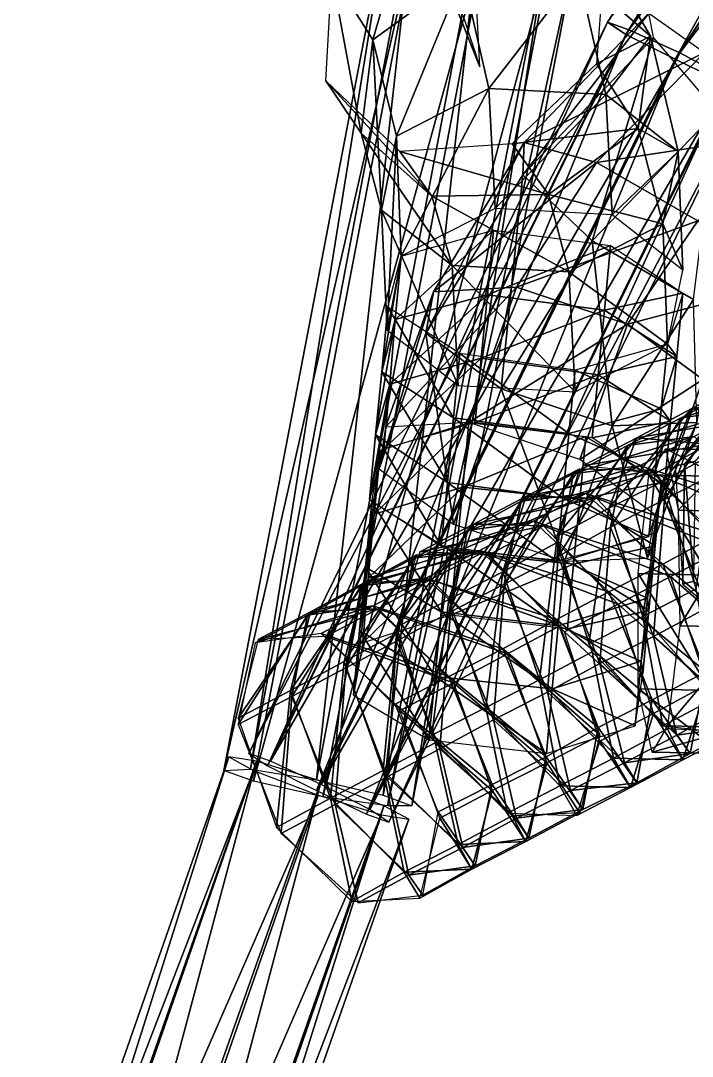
# Model space of a CAD drawing. Extents: x -6.8 to 6.8, y -29 to 29.
# Drawn here: x -2.258 to -1.167, y -15.169 to -13.488 of the extents above; entities that cross this region are included whole.
import ezdxf

# ---------------------------------------------------------------- set-up
doc = ezdxf.new("R2010")
doc.units = 0

msp = doc.modelspace()

# ---------------------------------------------------------------- linework, layer by layer
at = {"layer": 'flower_stems1', "color": 3}
for points in [[(-1.68621, -13.51867, 6.60754), (-1.75244, -13.41265, 6.39007), (-1.61743, -13.28192, 6.41253)], [(-1.68621, -13.51867, 6.60754), (-1.61743, -13.28192, 6.41253), (-1.53997, -13.41265, 6.66503)], [(-1.35247, -13.41015, 6.62756), (-1.30993, -13.38519, 6.26757), (-1.23492, -13.51269, 6.52008)], [(-1.23492, -13.51269, 6.52008), (-1.30993, -13.38519, 6.26757), (-1.32244, -13.55767, 6.18756)], [(-1.70495, -13.67016, 6.49005), (-1.76245, -13.5852, 6.31005), (-1.75244, -13.41265, 6.39007)], [(-1.70495, -13.67016, 6.49005), (-1.75244, -13.41265, 6.39007), (-1.68621, -13.51867, 6.60754)], [(-1.64746, -13.67517, 6.80004), (-1.68621, -13.51867, 6.60754), (-1.53997, -13.41265, 6.66503)], [(-1.64746, -13.67517, 6.80004), (-1.53997, -13.41265, 6.66503), (-1.49743, -13.59765, 6.88757)], [(-1.49743, -13.59765, 6.88757), (-1.53997, -13.41265, 6.66503), (-1.35247, -13.41015, 6.62756)], [(-1.49743, -13.59765, 6.88757), (-1.35247, -13.41015, 6.62756), (-1.30743, -13.60766, 6.86254)], [(-1.30743, -13.60766, 6.86254), (-1.35247, -13.41015, 6.62756), (-1.23492, -13.51269, 6.52008)], [(-1.44244, -13.73767, 6.73754), (-1.22991, -13.51519, 6.69757), (-1.23742, -13.47515, 6.88507)], [(-1.44244, -13.73767, 6.73754), (-1.23742, -13.47515, 6.88507), (-1.43994, -13.68518, 6.92004)], [(-1.43994, -13.68518, 6.92004), (-1.23742, -13.47515, 6.88507), (-1.14746, -13.5393, 7.04003)], [(-1.67193, -13.79516, 6.65258), (-1.70495, -13.67016, 6.49005), (-1.68621, -13.51867, 6.60754)], [(-1.67193, -13.79516, 6.65258), (-1.68621, -13.51867, 6.60754), (-1.64746, -13.67517, 6.80004)], [(-1.32995, -13.84515, 6.62506), (-1.22991, -13.51519, 6.69757), (-1.44244, -13.73767, 6.73754)], [(-1.32995, -13.84515, 6.62506), (-1.12744, -13.63519, 6.58758), (-1.22991, -13.51519, 6.69757)], [(-1.23492, -13.51269, 6.52008), (-1.32244, -13.55767, 6.18756), (-1.25494, -13.66265, 6.40258)], [(-1.30743, -13.60766, 6.86254), (-1.23492, -13.51269, 6.52008), (-1.18994, -13.70019, 6.74255)], [(-1.18994, -13.70019, 6.74255), (-1.23492, -13.51269, 6.52008), (-1.25494, -13.66265, 6.40258)], [(-1.43994, -13.68518, 6.92004), (-1.14746, -13.5393, 7.04003), (-1.32244, -13.71771, 7.06756)], [(-1.32244, -13.71771, 7.06756), (-1.14746, -13.5393, 7.04003), (-1.00994, -13.67016, 7.07257)], [(-1.25494, -13.66265, 6.40258), (-1.32244, -13.55767, 6.18756), (-1.45996, -13.68768, 6.16503)], [(-1.58996, -13.7727, 6.38256), (-1.64245, -13.70019, 6.21704), (-1.76245, -13.5852, 6.31005)], [(-1.58996, -13.7727, 6.38256), (-1.76245, -13.5852, 6.31005), (-1.70495, -13.67016, 6.49005)], [(-1.63995, -13.87017, 6.95507), (-1.64746, -13.67517, 6.80004), (-1.49743, -13.59765, 6.88757)], [(-1.63995, -13.87017, 6.95507), (-1.49743, -13.59765, 6.88757), (-1.48742, -13.79266, 7.04254)], [(-1.48742, -13.79266, 7.04254), (-1.49743, -13.59765, 6.88757), (-1.30743, -13.60766, 6.86254)], [(-1.48742, -13.79266, 7.04254), (-1.30743, -13.60766, 6.86254), (-1.29742, -13.80267, 7.02008)], [(-1.29742, -13.80267, 7.02008), (-1.30743, -13.60766, 6.86254), (-1.18994, -13.70019, 6.74255)], [(-1.16522, -13.94018, 6.65008), (-1.12744, -13.63519, 6.58758), (-1.32995, -13.84515, 6.62506)], [(-1.55743, -13.88519, 6.53002), (-1.58996, -13.7727, 6.38256), (-1.70495, -13.67016, 6.49005)], [(-1.55743, -13.88519, 6.53002), (-1.70495, -13.67016, 6.49005), (-1.67193, -13.79516, 6.65258)], [(-1.25494, -13.66265, 6.40258), (-1.45996, -13.68768, 6.16503), (-1.40069, -13.76995, 6.34503)], [(-1.21496, -13.81768, 6.59503), (-1.25494, -13.66265, 6.40258), (-1.40069, -13.76995, 6.34503)], [(-1.32244, -13.71771, 7.06756), (-1.00994, -13.67016, 7.07257), (-1.15795, -13.81268, 7.09252)], [(-1.18994, -13.70019, 6.74255), (-1.25494, -13.66265, 6.40258), (-1.21496, -13.81768, 6.59503)], [(-1.66271, -13.99017, 6.80755), (-1.67193, -13.79516, 6.65258), (-1.64746, -13.67517, 6.80004)], [(-1.66271, -13.99017, 6.80755), (-1.64746, -13.67517, 6.80004), (-1.63995, -13.87017, 6.95507)], [(-1.59997, -13.99517, 6.81756), (-1.44244, -13.73767, 6.73754), (-1.43994, -13.68518, 6.92004)], [(-1.59997, -13.99517, 6.81756), (-1.43994, -13.68518, 6.92004), (-1.58746, -13.92767, 6.99505)], [(-1.58746, -13.92767, 6.99505), (-1.43994, -13.68518, 6.92004), (-1.32244, -13.71771, 7.06756)], [(-1.40069, -13.76995, 6.34503), (-1.45996, -13.68768, 6.16503), (-1.64245, -13.70019, 6.21704)], [(-1.40069, -13.76995, 6.34503), (-1.64245, -13.70019, 6.21704), (-1.58996, -13.7727, 6.38256)], [(-1.29742, -13.80267, 7.02008), (-1.18994, -13.70019, 6.74255), (-1.18243, -13.8927, 6.89758)], [(-1.18243, -13.8927, 6.89758), (-1.18994, -13.70019, 6.74255), (-1.21496, -13.81768, 6.59503)], [(-1.58746, -13.92767, 6.99505), (-1.32244, -13.71771, 7.06756), (-1.45245, -13.92016, 7.13006)], [(-1.45245, -13.92016, 7.13006), (-1.32244, -13.71771, 7.06756), (-1.15795, -13.81268, 7.09252)], [(-1.47747, -14.0852, 6.70007), (-1.44244, -13.73767, 6.73754), (-1.59997, -13.99517, 6.81756)], [(-1.47747, -14.0852, 6.70007), (-1.32995, -13.84515, 6.62506), (-1.44244, -13.73767, 6.73754)], [(-1.36743, -13.8952, 6.50756), (-1.40069, -13.76995, 6.34503), (-1.58996, -13.7727, 6.38256)], [(-1.21496, -13.81768, 6.59503), (-1.40069, -13.76995, 6.34503), (-1.36743, -13.8952, 6.50756)], [(-1.36743, -13.8952, 6.50756), (-1.58996, -13.7727, 6.38256), (-1.55743, -13.88519, 6.53002)], [(-1.54742, -14.0802, 6.68756), (-1.67193, -13.79516, 6.65258), (-1.66271, -13.99017, 6.80755)], [(-1.54742, -14.0802, 6.68756), (-1.55743, -13.88519, 6.53002), (-1.67193, -13.79516, 6.65258)], [(-1.45245, -13.92016, 7.13006), (-1.15795, -13.81268, 7.09252), (-1.27246, -13.98016, 7.14257)], [(-1.20745, -14.01269, 6.75006), (-1.21496, -13.81768, 6.59503), (-1.36743, -13.8952, 6.50756)], [(-1.27246, -13.98016, 7.14257), (-1.15795, -13.81268, 7.09252), (-1.04492, -13.92016, 6.98254)], [(-1.18243, -13.8927, 6.89758), (-1.21496, -13.81768, 6.59503), (-1.20745, -14.01269, 6.75006)], [(-1.64996, -13.97265, 7.00756), (-1.63995, -13.87017, 6.95507), (-1.48992, -13.82769, 7.06506)], [(-1.64996, -13.97265, 7.00756), (-1.48992, -13.82769, 7.06506), (-1.49993, -13.93267, 7.11755)], [(-1.49993, -13.93267, 7.11755), (-1.48992, -13.82769, 7.06506), (-1.29992, -13.85266, 7.05255)], [(-1.49993, -13.93267, 7.11755), (-1.29992, -13.85266, 7.05255), (-1.30993, -13.9577, 7.10504)], [(-1.29742, -14.1452, 6.71203), (-1.32995, -13.84515, 6.62506), (-1.47747, -14.0852, 6.70007)], [(-1.29742, -14.1452, 6.71203), (-1.16522, -13.94018, 6.65008), (-1.32995, -13.84515, 6.62506)], [(-1.30993, -13.9577, 7.10504), (-1.29992, -13.85266, 7.05255), (-1.18243, -13.93017, 6.92254)], [(-1.67169, -14.05767, 6.83758), (-1.63995, -13.87017, 6.95507), (-1.64996, -13.97265, 7.00756)], [(-1.67169, -14.05767, 6.83758), (-1.66168, -13.95269, 6.78503), (-1.63995, -13.87017, 6.95507)], [(-1.35742, -14.0902, 6.66253), (-1.55743, -13.88519, 6.53002), (-1.54742, -14.0802, 6.68756)], [(-1.35742, -14.0902, 6.66253), (-1.36743, -13.8952, 6.50756), (-1.55743, -13.88519, 6.53002)], [(-1.20745, -14.01269, 6.75006), (-1.36743, -13.8952, 6.50756), (-1.35742, -14.0902, 6.66253)], [(-1.66522, -14.1477, 7.08258), (-1.58746, -13.92767, 6.99505), (-1.45245, -13.92016, 7.13006)], [(-1.66522, -14.1477, 7.08258), (-1.45245, -13.92016, 7.13006), (-1.52996, -14.14019, 7.21929)], [(-1.52996, -14.14019, 7.21929), (-1.45245, -13.92016, 7.13006), (-1.27246, -13.98016, 7.14257)], [(-1.27246, -13.98016, 7.14257), (-1.04492, -13.92016, 6.98254), (-1.14996, -14.07019, 7.02508)], [(-1.67565, -14.2152, 6.90502), (-1.59997, -13.99517, 6.81756), (-1.58746, -13.92767, 6.99505)], [(-1.67565, -14.2152, 6.90502), (-1.58746, -13.92767, 6.99505), (-1.66522, -14.1477, 7.08258)], [(-1.6582, -14.07769, 7.06005), (-1.49993, -13.93267, 7.11755), (-1.50994, -14.0357, 7.17004)], [(-1.6582, -14.07769, 7.06005), (-1.64996, -13.97265, 7.00756), (-1.49993, -13.93267, 7.11755)], [(-1.50994, -14.0357, 7.17004), (-1.49993, -13.93267, 7.11755), (-1.30993, -13.9577, 7.10504)], [(-1.30993, -13.9577, 7.10504), (-1.18243, -13.93017, 6.92254), (-1.19244, -14.03295, 6.97479)], [(-1.19244, -14.03295, 6.97479), (-1.18243, -13.93017, 6.92254), (-1.20745, -14.01269, 6.75006)], [(-1.55493, -14.13269, 6.70507), (-1.66168, -13.95269, 6.78503), (-1.67169, -14.05767, 6.83758)], [(-1.55493, -14.13269, 6.70507), (-1.54492, -14.02795, 6.65502), (-1.66168, -13.95269, 6.78503)], [(-1.15997, -14.14019, 6.84503), (-1.16522, -13.94018, 6.65008), (-1.29742, -14.1452, 6.71203)], [(-1.68145, -14.16015, 6.88757), (-1.67169, -14.05767, 6.83758), (-1.64996, -13.97265, 7.00756)], [(-1.68145, -14.16015, 6.88757), (-1.64996, -13.97265, 7.00756), (-1.6582, -14.07769, 7.06005)], [(-1.50994, -14.0357, 7.17004), (-1.30993, -13.9577, 7.10504), (-1.31994, -14.06268, 7.15502)], [(-1.31994, -14.06268, 7.15502), (-1.30993, -13.9577, 7.10504), (-1.19244, -14.03295, 6.97479)], [(-1.52996, -14.14019, 7.21929), (-1.27246, -13.98016, 7.14257), (-1.34997, -14.20019, 7.23132)], [(-1.34997, -14.20019, 7.23132), (-1.27246, -13.98016, 7.14257), (-1.14996, -14.07019, 7.02508)], [(-1.55493, -14.30517, 6.78753), (-1.59997, -13.99517, 6.81756), (-1.67565, -14.2152, 6.90502)], [(-1.55493, -14.30517, 6.78753), (-1.47747, -14.0852, 6.70007), (-1.59997, -13.99517, 6.81756)], [(-1.21746, -14.11767, 6.80255), (-1.20745, -14.01269, 6.75006), (-1.35742, -14.05517, 6.64007)], [(-1.19244, -14.03295, 6.97479), (-1.20745, -14.01269, 6.75006), (-1.21746, -14.11767, 6.80255)], [(-1.66821, -14.18267, 7.11004), (-1.50994, -14.0357, 7.17004), (-1.51995, -14.14019, 7.22277)], [(-1.66821, -14.18267, 7.11004), (-1.6582, -14.07769, 7.06005), (-1.50994, -14.0357, 7.17004)], [(-1.36743, -14.15765, 6.69256), (-1.54492, -14.02795, 6.65502), (-1.55493, -14.13269, 6.70507)], [(-1.36743, -14.15765, 6.69256), (-1.35742, -14.05517, 6.64007), (-1.54492, -14.02795, 6.65502)], [(-1.51995, -14.14019, 7.22277), (-1.50994, -14.0357, 7.17004), (-1.31994, -14.06268, 7.15502)], [(-1.31994, -14.06268, 7.15502), (-1.19244, -14.03295, 6.97479), (-1.20245, -14.13769, 7.02508)], [(-1.20245, -14.13769, 7.02508), (-1.19244, -14.03295, 6.97479), (-1.21746, -14.11767, 6.80255)], [(-1.21746, -14.11767, 6.80255), (-1.35742, -14.05517, 6.64007), (-1.36743, -14.15765, 6.69256)], [(-1.56494, -14.23767, 6.75756), (-1.67169, -14.05767, 6.83758), (-1.68145, -14.16015, 6.88757)], [(-1.56494, -14.23767, 6.75756), (-1.55493, -14.13269, 6.70507), (-1.67169, -14.05767, 6.83758)], [(-1.51995, -14.14019, 7.22277), (-1.31994, -14.06268, 7.15502), (-1.32995, -14.16516, 7.20916)], [(-1.34997, -14.20019, 7.23132), (-1.14996, -14.07019, 7.02508), (-1.22747, -14.28991, 7.11254)], [(-1.32995, -14.16516, 7.20916), (-1.31994, -14.06268, 7.15502), (-1.20245, -14.13769, 7.02508)], [(-1.22747, -14.28991, 7.11254), (-1.14996, -14.07019, 7.02508), (-1.15997, -14.14019, 6.84503)], [(-1.21496, -14.23516, 6.69506), (-1.08245, -14.07269, 6.77758), (-1.16894, -14.11767, 6.84008)], [(-1.21496, -14.23516, 6.69506), (-1.12744, -14.18768, 6.63256), (-1.08245, -14.07269, 6.77758)], [(-1.19494, -14.2102, 6.75506), (-1.05493, -14.06268, 6.66253), (-1.07244, -14.06768, 6.78002)], [(-1.19494, -14.2102, 6.75506), (-1.17993, -14.2077, 6.64007), (-1.05493, -14.06268, 6.66253)], [(-1.18493, -14.13269, 6.81005), (-1.09747, -14.0852, 6.74755), (-0.99243, -14.07269, 6.90502)], [(-1.18493, -14.13269, 6.81005), (-0.99243, -14.07269, 6.90502), (-1.07745, -14.11767, 6.96832)], [(-1.17993, -14.2077, 6.64007), (-1.16168, -14.20269, 6.52508), (-1.03997, -14.06018, 6.54754)], [(-1.17993, -14.2077, 6.64007), (-1.03997, -14.06018, 6.54754), (-1.05493, -14.06268, 6.66253)], [(-1.16894, -14.11767, 6.84008), (-1.08245, -14.07269, 6.77758), (-0.96746, -14.0852, 6.92755)], [(-1.69146, -14.26519, 6.94006), (-1.6582, -14.07769, 7.06005), (-1.66821, -14.18267, 7.11004)], [(-1.69146, -14.26519, 6.94006), (-1.68145, -14.16015, 6.88757), (-1.6582, -14.07769, 7.06005)], [(-1.37493, -14.36517, 6.80004), (-1.47747, -14.0852, 6.70007), (-1.55493, -14.30517, 6.78753)], [(-1.37493, -14.36517, 6.80004), (-1.29742, -14.1452, 6.71203), (-1.47747, -14.0852, 6.70007)], [(-1.21246, -14.26519, 6.67504), (-1.09747, -14.0852, 6.74755), (-1.18493, -14.13269, 6.81005)], [(-1.21246, -14.26519, 6.67504), (-1.12493, -14.22015, 6.61254), (-1.09747, -14.0852, 6.74755)], [(-1.16894, -14.11767, 6.84008), (-0.96746, -14.0852, 6.92755), (-1.05493, -14.13018, 6.99255)], [(-1.22747, -14.22015, 6.85504), (-1.21746, -14.11767, 6.80255), (-1.36743, -14.15765, 6.69256)], [(-1.30242, -14.27893, 6.75756), (-1.16894, -14.11767, 6.84008), (-1.25744, -14.16516, 6.90258)], [(-1.30242, -14.27893, 6.75756), (-1.21496, -14.23516, 6.69506), (-1.16894, -14.11767, 6.84008)], [(-1.27246, -14.17767, 6.87255), (-1.07745, -14.11767, 6.96832), (-1.16418, -14.16265, 7.03002)], [(-1.27246, -14.17767, 6.87255), (-1.18493, -14.13269, 6.81005), (-1.07745, -14.11767, 6.96832)], [(-1.25744, -14.16516, 6.90258), (-1.16894, -14.11767, 6.84008), (-1.05493, -14.13018, 6.99255)], [(-1.20245, -14.13769, 7.02508), (-1.21746, -14.11767, 6.80255), (-1.22747, -14.22015, 6.85504)], [(-1.68371, -14.28869, 7.15258), (-1.67382, -14.18518, 7.10003), (-1.52996, -14.14019, 7.21929)], [(-1.68371, -14.28869, 7.15258), (-1.52996, -14.14019, 7.21929), (-1.53997, -14.24517, 7.27008)], [(-1.37744, -14.26269, 6.74505), (-1.55493, -14.13269, 6.70507), (-1.56494, -14.23767, 6.75756)], [(-1.37744, -14.26269, 6.74505), (-1.36743, -14.15765, 6.69256), (-1.55493, -14.13269, 6.70507)], [(-1.53997, -14.24517, 7.27008), (-1.52996, -14.14019, 7.21929), (-1.33996, -14.16265, 7.2138)], [(-1.32995, -14.16516, 7.20916), (-1.20245, -14.13769, 7.02508), (-1.21246, -14.24267, 7.07757)], [(-1.29992, -14.31018, 6.73754), (-1.18493, -14.13269, 6.81005), (-1.27246, -14.17767, 6.87255)], [(-1.29992, -14.31018, 6.73754), (-1.21246, -14.26519, 6.67504), (-1.18493, -14.13269, 6.81005)], [(-1.23992, -14.36016, 6.93505), (-1.15997, -14.14019, 6.84503), (-1.29742, -14.1452, 6.71203)], [(-1.25744, -14.16516, 6.90258), (-1.05493, -14.13018, 6.99255), (-1.13995, -14.17517, 7.05505)], [(-1.22747, -14.28991, 7.11254), (-1.15997, -14.14019, 6.84503), (-1.23992, -14.36016, 6.93505)], [(-1.21246, -14.24267, 7.07757), (-1.20245, -14.13769, 7.02508), (-1.22747, -14.22015, 6.85504)], [(-1.22747, -14.22015, 6.85504), (-1.36743, -14.15765, 6.69256), (-1.37744, -14.26269, 6.74505)], [(-1.23992, -14.36016, 6.93505), (-1.29742, -14.1452, 6.71203), (-1.37493, -14.36517, 6.80004)], [(-1.57495, -14.3402, 6.81005), (-1.68145, -14.16015, 6.88757), (-1.69146, -14.26519, 6.94006)], [(-1.57495, -14.3402, 6.81005), (-1.56494, -14.23767, 6.75756), (-1.68145, -14.16015, 6.88757)], [(-1.53997, -14.24517, 7.27008), (-1.33996, -14.16265, 7.2138), (-1.34997, -14.26519, 7.26507)], [(-1.38745, -14.32519, 6.82006), (-1.30242, -14.27893, 6.75756), (-1.25744, -14.16516, 6.90258)], [(-1.38745, -14.32519, 6.82006), (-1.25744, -14.16516, 6.90258), (-1.34497, -14.2102, 6.96679)], [(-1.35992, -14.22265, 6.93505), (-1.27246, -14.17767, 6.87255), (-1.16418, -14.16265, 7.03002)], [(-1.35992, -14.22265, 6.93505), (-1.16418, -14.16265, 7.03002), (-1.25244, -14.2102, 7.09252)], [(-1.34997, -14.26519, 7.26507), (-1.33996, -14.16265, 7.2138), (-1.21746, -14.23767, 7.08758)], [(-1.34497, -14.2102, 6.96679), (-1.25744, -14.16516, 6.90258), (-1.13995, -14.17517, 7.05505)], [(-1.25244, -14.2102, 7.09252), (-1.16418, -14.16265, 7.03002), (-1.03997, -14.27667, 7.12005)], [(-1.69769, -14.37518, 6.98254), (-1.67382, -14.18518, 7.10003), (-1.68371, -14.28869, 7.15258)], [(-1.69769, -14.37518, 6.98254), (-1.68792, -14.26892, 6.93005), (-1.67382, -14.18518, 7.10003)], [(-1.38494, -14.35766, 6.80004), (-1.29992, -14.31018, 6.73754), (-1.27246, -14.17767, 6.87255)], [(-1.38494, -14.35766, 6.80004), (-1.27246, -14.17767, 6.87255), (-1.35992, -14.22265, 6.93505)], [(-1.34497, -14.2102, 6.96679), (-1.13995, -14.17517, 7.05505), (-1.22747, -14.22265, 7.11755)], [(-1.20996, -14.18267, 6.93505), (-1.12243, -14.22766, 7.13507), (-1.23742, -14.22515, 7.12005)], [(-1.22747, -14.22265, 7.11755), (-1.13995, -14.17517, 7.05505), (-1.02246, -14.31018, 7.12255)], [(-1.1607, -14.41015, 6.64007), (-1.12744, -14.18768, 6.63256), (-1.21496, -14.23516, 6.69506)], [(-1.20996, -14.18267, 6.93505), (-1.09497, -14.18518, 6.95257), (-1.12243, -14.22766, 7.13507)], [(-1.18994, -14.2824, 6.77508), (-1.09497, -14.18518, 6.95257), (-1.20996, -14.18267, 6.93505)], [(-1.18994, -14.2824, 6.77508), (-1.07495, -14.28491, 6.79003), (-1.09497, -14.18518, 6.95257)], [(-1.18243, -14.4027, 6.75256), (-1.17993, -14.2077, 6.64007), (-1.19494, -14.2102, 6.75506)], [(-1.18243, -14.4027, 6.75256), (-1.16442, -14.3977, 6.63507), (-1.17993, -14.2077, 6.64007)], [(-1.16442, -14.3977, 6.63507), (-1.16168, -14.20269, 6.52508), (-1.17993, -14.2077, 6.64007)], [(-1.47497, -14.38269, 6.87506), (-1.34997, -14.2152, 6.95507), (-1.43743, -14.26019, 7.01757)], [(-1.47497, -14.38269, 6.87506), (-1.38745, -14.3352, 6.81256), (-1.34997, -14.2152, 6.95507)], [(-1.47247, -14.4027, 6.86505), (-1.35992, -14.22265, 6.93505), (-1.44494, -14.2677, 6.99755)], [(-1.47247, -14.4027, 6.86505), (-1.38494, -14.35766, 6.80004), (-1.35992, -14.22265, 6.93505)], [(-1.44494, -14.2677, 6.99755), (-1.35992, -14.22265, 6.93505), (-1.25244, -14.2102, 7.09252)], [(-1.44494, -14.2677, 6.99755), (-1.25244, -14.2102, 7.09252), (-1.33996, -14.25518, 7.15502)], [(-1.43743, -14.26019, 7.01757), (-1.34997, -14.2152, 6.95507), (-1.23492, -14.21771, 7.11004)], [(-1.43743, -14.26019, 7.01757), (-1.23492, -14.21771, 7.11004), (-1.32244, -14.26269, 7.17254)], [(-1.23742, -14.32519, 6.90753), (-1.22747, -14.22015, 6.85504), (-1.37744, -14.26269, 6.74505)], [(-1.33996, -14.25518, 7.15502), (-1.25244, -14.2102, 7.09252), (-1.12744, -14.32269, 7.18255)], [(-1.32244, -14.26269, 7.17254), (-1.23492, -14.21771, 7.11004), (-1.11492, -14.34515, 7.18505)], [(-1.23742, -14.22515, 7.12005), (-1.13995, -14.38769, 7.23504), (-1.25494, -14.38519, 7.22106)], [(-1.25244, -14.2102, 7.09252), (-1.03997, -14.27667, 7.12005), (-1.12744, -14.32269, 7.18255)], [(-1.21246, -14.24267, 7.07757), (-1.22747, -14.22015, 6.85504), (-1.23742, -14.32519, 6.90753)], [(-1.23742, -14.22515, 7.12005), (-1.12243, -14.22766, 7.13507), (-1.13995, -14.38769, 7.23504)], [(-1.22747, -14.22265, 7.11755), (-1.02246, -14.31018, 7.12255), (-1.10742, -14.35516, 7.18505)], [(-1.14245, -14.44018, 6.64257), (-1.12493, -14.22015, 6.61254), (-1.21246, -14.26519, 6.67504)], [(-1.38745, -14.36517, 6.79504), (-1.56494, -14.23767, 6.75756), (-1.57495, -14.3402, 6.81005)], [(-1.38745, -14.36517, 6.79504), (-1.37744, -14.26269, 6.74505), (-1.56494, -14.23767, 6.75756)], [(-1.34997, -14.26519, 7.26507), (-1.21746, -14.23767, 7.08758), (-1.22747, -14.3402, 7.14007)], [(-1.24743, -14.4552, 6.70257), (-1.21496, -14.23516, 6.69506), (-1.30242, -14.27893, 6.75756)], [(-1.24743, -14.4552, 6.70257), (-1.1607, -14.41015, 6.64007), (-1.21496, -14.23516, 6.69506)], [(-1.22747, -14.3402, 7.14007), (-1.21746, -14.23767, 7.08758), (-1.22991, -14.32019, 6.91754)], [(-1.69372, -14.3927, 7.20507), (-1.68371, -14.28869, 7.15258), (-1.53997, -14.24517, 7.27008)], [(-1.69372, -14.3927, 7.20507), (-1.53997, -14.24517, 7.27008), (-1.54992, -14.35015, 7.32257)], [(-1.54992, -14.35015, 7.32257), (-1.53997, -14.24517, 7.27008), (-1.34997, -14.26519, 7.26507)], [(-1.53247, -14.31518, 7.06005), (-1.44494, -14.2677, 6.99755), (-1.33996, -14.25518, 7.15502)], [(-1.53247, -14.31518, 7.06005), (-1.33996, -14.25518, 7.15502), (-1.4248, -14.30017, 7.21978)], [(-1.4248, -14.30017, 7.21978), (-1.33996, -14.25518, 7.15502), (-1.21496, -14.37017, 7.24505)], [(-1.33996, -14.25518, 7.15502), (-1.12744, -14.32269, 7.18255), (-1.21496, -14.37017, 7.24505)], [(-1.57495, -14.44769, 6.85754), (-1.68792, -14.26892, 6.93005), (-1.69769, -14.37518, 6.98254)], [(-1.57495, -14.44769, 6.85754), (-1.56494, -14.34515, 6.80505), (-1.68792, -14.26892, 6.93005)], [(-1.56243, -14.42767, 6.94006), (-1.47497, -14.38269, 6.87506), (-1.43743, -14.26019, 7.01757)], [(-1.56243, -14.42767, 6.94006), (-1.43743, -14.26019, 7.01757), (-1.52246, -14.30517, 7.08007)], [(-1.55993, -14.44769, 6.92755), (-1.44494, -14.2677, 6.99755), (-1.53247, -14.31518, 7.06005)], [(-1.55993, -14.44769, 6.92755), (-1.47247, -14.4027, 6.86505), (-1.44494, -14.2677, 6.99755)], [(-1.54992, -14.35015, 7.32257), (-1.34997, -14.26519, 7.26507), (-1.35992, -14.37017, 7.31756)], [(-1.52246, -14.30517, 7.08007), (-1.43743, -14.26019, 7.01757), (-1.32244, -14.26269, 7.17254)], [(-1.52246, -14.30517, 7.08007), (-1.32244, -14.26269, 7.17254), (-1.40869, -14.30767, 7.23504)], [(-1.40869, -14.30767, 7.23504), (-1.32244, -14.26269, 7.17254), (-1.20245, -14.39019, 7.24755)], [(-1.23742, -14.32519, 6.90753), (-1.37744, -14.26269, 6.74505), (-1.38745, -14.36517, 6.79504)], [(-1.35992, -14.37017, 7.31756), (-1.34997, -14.26519, 7.26507), (-1.22747, -14.3402, 7.14007)], [(-1.32244, -14.26269, 7.17254), (-1.11492, -14.34515, 7.18505), (-1.20245, -14.39019, 7.24755)], [(-1.22991, -14.48767, 6.70776), (-1.21246, -14.26519, 6.67504), (-1.29992, -14.31018, 6.73754)], [(-1.22991, -14.48767, 6.70776), (-1.14245, -14.44018, 6.64257), (-1.21246, -14.26519, 6.67504)], [(-1.70745, -14.47766, 7.03253), (-1.69769, -14.37518, 6.98254), (-1.68371, -14.28869, 7.15258)], [(-1.70745, -14.47766, 7.03253), (-1.68371, -14.28869, 7.15258), (-1.69372, -14.3927, 7.20507)], [(-1.33496, -14.50018, 6.76507), (-1.30242, -14.27893, 6.75756), (-1.38745, -14.32519, 6.82006)], [(-1.33496, -14.50018, 6.76507), (-1.24743, -14.4552, 6.70257), (-1.30242, -14.27893, 6.75756)], [(-1.18743, -14.47015, 6.73254), (-1.07495, -14.28491, 6.79003), (-1.18994, -14.2824, 6.77508)], [(-1.18743, -14.47015, 6.73254), (-1.07244, -14.47265, 6.74755), (-1.07495, -14.28491, 6.79003)], [(-1.64746, -14.47265, 7.00256), (-1.52246, -14.30517, 7.08007), (-1.60992, -14.35015, 7.14508)], [(-1.64746, -14.47265, 7.00256), (-1.56243, -14.42767, 6.94006), (-1.52246, -14.30517, 7.08007)], [(-1.61993, -14.36016, 7.12255), (-1.53247, -14.31518, 7.06005), (-1.4248, -14.30017, 7.21978)], [(-1.61993, -14.36016, 7.12255), (-1.4248, -14.30017, 7.21978), (-1.51245, -14.34765, 7.28253)], [(-1.60992, -14.35015, 7.14508), (-1.52246, -14.30517, 7.08007), (-1.40869, -14.30767, 7.23504)], [(-1.60992, -14.35015, 7.14508), (-1.40869, -14.30767, 7.23504), (-1.49743, -14.35516, 7.29754)], [(-1.51245, -14.34765, 7.28253), (-1.4248, -14.30017, 7.21978), (-1.30242, -14.41516, 7.30755)], [(-1.49743, -14.35516, 7.29754), (-1.40869, -14.30767, 7.23504), (-1.28747, -14.43518, 7.31005)], [(-1.4248, -14.30017, 7.21978), (-1.21496, -14.37017, 7.24505), (-1.30242, -14.41516, 7.30755)], [(-1.40869, -14.30767, 7.23504), (-1.20245, -14.39019, 7.24755), (-1.28747, -14.43518, 7.31005)], [(-1.64746, -14.49517, 6.99005), (-1.55993, -14.44769, 6.92755), (-1.53247, -14.31518, 7.06005)], [(-1.64746, -14.49517, 6.99005), (-1.53247, -14.31518, 7.06005), (-1.61993, -14.36016, 7.12255)], [(-1.31744, -14.53118, 6.77008), (-1.29992, -14.31018, 6.73754), (-1.38494, -14.35766, 6.80004)], [(-1.23992, -14.42517, 6.96954), (-1.22991, -14.32019, 6.91754), (-1.37493, -14.36517, 6.80004)], [(-1.31744, -14.53118, 6.77008), (-1.22991, -14.48767, 6.70776), (-1.29992, -14.31018, 6.73754)], [(-1.22747, -14.3402, 7.14007), (-1.22991, -14.32019, 6.91754), (-1.23992, -14.42517, 6.96954)], [(-1.21496, -14.37017, 7.24505), (-1.12744, -14.32269, 7.18255), (-1.05743, -14.50018, 7.15008)], [(-1.41522, -14.55767, 6.83007), (-1.38745, -14.3352, 6.81256), (-1.47497, -14.38269, 6.87506)], [(-1.41522, -14.55767, 6.83007), (-1.32995, -14.51269, 6.76757), (-1.38745, -14.3352, 6.81256)], [(-1.35992, -14.37017, 7.31756), (-1.22747, -14.3402, 7.14007), (-1.23742, -14.44519, 7.19256)], [(-1.23742, -14.44519, 7.19256), (-1.22747, -14.3402, 7.14007), (-1.23992, -14.42517, 6.96954)], [(-1.73242, -14.52819, 7.05755), (-1.64746, -14.48266, 6.99505), (-1.61492, -14.35516, 7.13256)], [(-1.73242, -14.52819, 7.05755), (-1.61492, -14.35516, 7.13256), (-1.69995, -14.4002, 7.19757)], [(-1.70495, -14.40521, 7.18756), (-1.61993, -14.36016, 7.12255), (-1.51245, -14.34765, 7.28253)], [(-1.70495, -14.40521, 7.18756), (-1.51245, -14.34765, 7.28253), (-1.59997, -14.3927, 7.34503)], [(-1.70245, -14.49768, 7.25756), (-1.69372, -14.3927, 7.20507), (-1.54992, -14.35015, 7.32257)], [(-1.70245, -14.49768, 7.25756), (-1.54992, -14.35015, 7.32257), (-1.55993, -14.45269, 7.37255)], [(-1.69995, -14.4002, 7.19757), (-1.61492, -14.35516, 7.13256), (-1.50494, -14.35015, 7.29003)], [(-1.69995, -14.4002, 7.19757), (-1.50494, -14.35015, 7.29003), (-1.59246, -14.3952, 7.35253)], [(-1.59997, -14.3927, 7.34503), (-1.51245, -14.34765, 7.28253), (-1.38745, -14.4602, 7.37005)], [(-1.59246, -14.3952, 7.35253), (-1.50494, -14.35015, 7.29003), (-1.38244, -14.47015, 7.37255)], [(-1.38494, -14.47015, 6.85253), (-1.56494, -14.34515, 6.80505), (-1.57495, -14.44769, 6.85754)], [(-1.38494, -14.47015, 6.85253), (-1.37493, -14.36517, 6.80004), (-1.56494, -14.34515, 6.80505)], [(-1.55993, -14.45269, 7.37255), (-1.54992, -14.35015, 7.32257), (-1.35992, -14.37017, 7.31756)], [(-1.51245, -14.34765, 7.28253), (-1.30242, -14.41516, 7.30755), (-1.38745, -14.4602, 7.37005)], [(-1.49743, -14.35516, 7.29754), (-1.28747, -14.43518, 7.31005), (-1.37493, -14.48016, 7.37506)], [(-1.40222, -14.57769, 6.83258), (-1.38494, -14.35766, 6.80004), (-1.47247, -14.4027, 6.86505)], [(-1.40222, -14.57769, 6.83258), (-1.31744, -14.53118, 6.77008), (-1.38494, -14.35766, 6.80004)], [(-1.20245, -14.39019, 7.24755), (-1.11492, -14.34515, 7.18505), (-1.05493, -14.51892, 7.13757)], [(-1.72991, -14.53863, 7.05255), (-1.61993, -14.36016, 7.12255), (-1.70495, -14.40521, 7.18756)], [(-1.72991, -14.53863, 7.05255), (-1.64746, -14.49517, 6.99005), (-1.61993, -14.36016, 7.12255)], [(-1.58496, -14.55267, 6.90753), (-1.69769, -14.37518, 6.98254), (-1.70745, -14.47766, 7.03253)], [(-1.58496, -14.55267, 6.90753), (-1.57495, -14.44769, 6.85754), (-1.69769, -14.37518, 6.98254)], [(-1.55993, -14.45269, 7.37255), (-1.35992, -14.37017, 7.31756), (-1.36993, -14.47515, 7.36755)], [(-1.23992, -14.42517, 6.96954), (-1.37493, -14.36517, 6.80004), (-1.38494, -14.47015, 6.85253)], [(-1.36993, -14.47515, 7.36755), (-1.35992, -14.37017, 7.31756), (-1.23742, -14.44519, 7.19256)], [(-1.30242, -14.41516, 7.30755), (-1.21496, -14.37017, 7.24505), (-1.14495, -14.54516, 7.21453)], [(-1.21496, -14.37017, 7.24505), (-1.05743, -14.50018, 7.15008), (-1.14495, -14.54516, 7.21453)], [(-1.79241, -14.45269, 7.25006), (-1.70495, -14.40521, 7.18756), (-1.59997, -14.3927, 7.34503)], [(-1.79241, -14.45269, 7.25006), (-1.59997, -14.3927, 7.34503), (-1.68542, -14.43768, 7.40753)], [(-1.71746, -14.5827, 7.08508), (-1.69372, -14.3927, 7.20507), (-1.70245, -14.49768, 7.25756)], [(-1.71746, -14.5827, 7.08508), (-1.70745, -14.47766, 7.03253), (-1.69372, -14.3927, 7.20507)], [(-1.68542, -14.43768, 7.40753), (-1.59997, -14.3927, 7.34503), (-1.47497, -14.50769, 7.43255)], [(-1.59997, -14.3927, 7.34503), (-1.38745, -14.4602, 7.37005), (-1.47497, -14.50769, 7.43255)], [(-1.50244, -14.60266, 6.89257), (-1.47497, -14.38269, 6.87506), (-1.56243, -14.42767, 6.94006)], [(-1.50244, -14.60266, 6.89257), (-1.41522, -14.55767, 6.83007), (-1.47497, -14.38269, 6.87506)], [(-1.28747, -14.43518, 7.31005), (-1.20245, -14.39019, 7.24755), (-1.14245, -14.56518, 7.20007)], [(-1.25494, -14.38519, 7.22106), (-1.13995, -14.38769, 7.23504), (-1.13745, -14.57519, 7.19256)], [(-1.25494, -14.38519, 7.22106), (-1.13745, -14.57519, 7.19256), (-1.25494, -14.57269, 7.17755)], [(-1.20245, -14.39019, 7.24755), (-1.05493, -14.51892, 7.13757), (-1.14245, -14.56518, 7.20007)], [(-1.81994, -14.57519, 7.12005), (-1.69995, -14.4002, 7.19757), (-1.78747, -14.44769, 7.26007)], [(-1.81994, -14.57519, 7.12005), (-1.73242, -14.52819, 7.05755), (-1.69995, -14.4002, 7.19757)], [(-1.81744, -14.5852, 7.11505), (-1.72991, -14.53863, 7.05255), (-1.70495, -14.40521, 7.18756)], [(-1.81744, -14.5852, 7.11505), (-1.70495, -14.40521, 7.18756), (-1.79241, -14.45269, 7.25006)], [(-1.78747, -14.44769, 7.26007), (-1.59246, -14.3952, 7.35253), (-1.67742, -14.44268, 7.41503)], [(-1.78747, -14.44769, 7.26007), (-1.69995, -14.4002, 7.19757), (-1.59246, -14.3952, 7.35253)], [(-1.67742, -14.44268, 7.41503), (-1.59246, -14.3952, 7.35253), (-1.46746, -14.51544, 7.43505)], [(-1.59246, -14.3952, 7.35253), (-1.38244, -14.47015, 7.37255), (-1.46746, -14.51544, 7.43505)], [(-1.48992, -14.62268, 6.89508), (-1.47247, -14.4027, 6.86505), (-1.55993, -14.44769, 6.92755)], [(-1.48992, -14.62268, 6.89508), (-1.40222, -14.57769, 6.83258), (-1.47247, -14.4027, 6.86505)], [(-1.12994, -14.5877, 6.77258), (-1.1607, -14.41015, 6.64007), (-1.24743, -14.4552, 6.70257)], [(-1.03997, -14.52642, 6.76757), (-1.16442, -14.3977, 6.63507), (-1.18243, -14.4027, 6.75256)], [(-1.38745, -14.4602, 7.37005), (-1.30242, -14.41516, 7.30755), (-1.23242, -14.5902, 7.27758)], [(-1.24993, -14.5274, 7.02008), (-1.23992, -14.42517, 6.96954), (-1.38494, -14.47015, 6.85253)], [(-1.30242, -14.41516, 7.30755), (-1.14495, -14.54516, 7.21453), (-1.23242, -14.5902, 7.27758)], [(-1.23742, -14.44519, 7.19256), (-1.23992, -14.42517, 6.96954), (-1.24993, -14.5274, 7.02008)], [(-1.87744, -14.49768, 7.31256), (-1.79241, -14.45269, 7.25006), (-1.68542, -14.43768, 7.40753)], [(-1.87744, -14.49768, 7.31256), (-1.68542, -14.43768, 7.40753), (-1.76995, -14.48266, 7.47131)], [(-1.87243, -14.49267, 7.32257), (-1.67742, -14.44268, 7.41503), (-1.76245, -14.48767, 7.47955)], [(-1.87243, -14.49267, 7.32257), (-1.78747, -14.44769, 7.26007), (-1.67742, -14.44268, 7.41503)], [(-1.76995, -14.48266, 7.47131), (-1.68542, -14.43768, 7.40753), (-1.56243, -14.55267, 7.49755)], [(-1.76245, -14.48767, 7.47955), (-1.67742, -14.44268, 7.41503), (-1.55493, -14.56268, 7.49755)], [(-1.68542, -14.43768, 7.40753), (-1.47497, -14.50769, 7.43255), (-1.56243, -14.55267, 7.49755)], [(-1.67742, -14.44268, 7.41503), (-1.46746, -14.51544, 7.43505), (-1.55493, -14.56268, 7.49755)], [(-1.58996, -14.6477, 6.95507), (-1.56243, -14.42767, 6.94006), (-1.64746, -14.47265, 7.00256)], [(-1.58996, -14.6477, 6.95507), (-1.50244, -14.60266, 6.89257), (-1.56243, -14.42767, 6.94006)], [(-1.37493, -14.48016, 7.37506), (-1.28747, -14.43518, 7.31005), (-1.22991, -14.61267, 7.26507)], [(-1.28747, -14.43518, 7.31005), (-1.14245, -14.56518, 7.20007), (-1.22991, -14.61267, 7.26507)], [(-1.10491, -14.60015, 6.79504), (-1.14245, -14.44018, 6.64257), (-1.22991, -14.48767, 6.70776)], [(-1.90496, -14.62017, 7.18505), (-1.78747, -14.44769, 7.26007), (-1.87243, -14.49267, 7.32257)], [(-1.90496, -14.62017, 7.18505), (-1.81994, -14.57519, 7.12005), (-1.78747, -14.44769, 7.26007)], [(-1.90496, -14.63018, 7.17755), (-1.79241, -14.45269, 7.25006), (-1.87744, -14.49768, 7.31256)], [(-1.90496, -14.63018, 7.17755), (-1.81744, -14.5852, 7.11505), (-1.79241, -14.45269, 7.25006)], [(-1.57745, -14.67016, 6.95922), (-1.55993, -14.44769, 6.92755), (-1.64746, -14.49517, 6.99005)], [(-1.39495, -14.57269, 6.90258), (-1.57495, -14.44769, 6.85754), (-1.58496, -14.55267, 6.90753)], [(-1.57745, -14.67016, 6.95922), (-1.48992, -14.62268, 6.89508), (-1.55993, -14.44769, 6.92755)], [(-1.39495, -14.57269, 6.90258), (-1.38494, -14.47015, 6.85253), (-1.57495, -14.44769, 6.85754)], [(-1.47497, -14.50769, 7.43255), (-1.38745, -14.4602, 7.37005), (-1.31994, -14.63519, 7.34008)], [(-1.38745, -14.4602, 7.37005), (-1.23242, -14.5902, 7.27758), (-1.31994, -14.63519, 7.34008)], [(-1.36993, -14.47515, 7.36755), (-1.23742, -14.44519, 7.19256), (-1.24743, -14.54766, 7.24255)], [(-1.21496, -14.63269, 6.83508), (-1.24743, -14.4552, 6.70257), (-1.33496, -14.50018, 6.76507)], [(-1.24743, -14.54766, 7.24255), (-1.23742, -14.44519, 7.19256), (-1.24993, -14.5274, 7.02008)], [(-1.21496, -14.63269, 6.83508), (-1.12994, -14.5877, 6.77258), (-1.24743, -14.4552, 6.70257)], [(-1.46746, -14.51544, 7.43505), (-1.38244, -14.47015, 7.37255), (-1.31744, -14.6477, 7.33258)], [(-1.24993, -14.5274, 7.02008), (-1.38494, -14.47015, 6.85253), (-1.39495, -14.57269, 6.90258)], [(-1.20745, -14.63269, 6.83258), (-1.07244, -14.47265, 6.74755), (-1.18743, -14.47015, 6.73254)], [(-1.20745, -14.63269, 6.83258), (-1.08996, -14.63519, 6.84753), (-1.07244, -14.47265, 6.74755)], [(-1.76995, -14.48266, 7.47131), (-1.56243, -14.55267, 7.49755), (-1.64996, -14.59765, 7.56005)], [(-1.76245, -14.48767, 7.47955), (-1.55493, -14.56268, 7.49755), (-1.64245, -14.60766, 7.56005)], [(-1.66943, -14.7052, 7.02008), (-1.64746, -14.48266, 6.99505), (-1.73242, -14.52819, 7.05755)], [(-1.59497, -14.65521, 6.96154), (-1.70745, -14.47766, 7.03253), (-1.71746, -14.5827, 7.08508)], [(-1.59497, -14.65521, 6.96154), (-1.58496, -14.55267, 6.90753), (-1.70745, -14.47766, 7.03253)], [(-1.66943, -14.7052, 7.02008), (-1.58496, -14.66015, 6.95507), (-1.64746, -14.48266, 6.99505)], [(-1.37493, -14.48016, 7.37506), (-1.22991, -14.61267, 7.26507), (-1.31744, -14.65765, 7.32757)], [(-1.19244, -14.6477, 6.85754), (-1.22991, -14.48767, 6.70776), (-1.31744, -14.53118, 6.77008)], [(-1.19244, -14.6477, 6.85754), (-1.10491, -14.60015, 6.79504), (-1.22991, -14.48767, 6.70776)], [(-1.66296, -14.7152, 7.02008), (-1.64746, -14.49517, 6.99005), (-1.72991, -14.53863, 7.05255)], [(-1.66296, -14.7152, 7.02008), (-1.57745, -14.67016, 6.95922), (-1.64746, -14.49517, 6.99005)], [(-1.56243, -14.55267, 7.49755), (-1.47497, -14.50769, 7.43255), (-1.40472, -14.68267, 7.40258)], [(-1.47497, -14.50769, 7.43255), (-1.31994, -14.63519, 7.34008), (-1.40472, -14.68267, 7.40258)], [(-1.55493, -14.56268, 7.49755), (-1.46746, -14.51544, 7.43505), (-1.40344, -14.69268, 7.39508)], [(-1.46746, -14.51544, 7.43505), (-1.31744, -14.6477, 7.33258), (-1.40344, -14.69268, 7.39508)], [(-1.29492, -14.68518, 6.90502), (-1.32995, -14.51269, 6.76757), (-1.41522, -14.55767, 6.83007)], [(-1.25994, -14.63269, 7.07257), (-1.24993, -14.5274, 7.02008), (-1.39495, -14.57269, 6.90258)], [(-1.29492, -14.68518, 6.90502), (-1.20745, -14.63769, 6.84252), (-1.32995, -14.51269, 6.76757)], [(-1.24743, -14.54766, 7.24255), (-1.24993, -14.5274, 7.02008), (-1.25994, -14.63269, 7.07257)], [(-1.75494, -14.75018, 7.08258), (-1.73242, -14.52819, 7.05755), (-1.81994, -14.57519, 7.12005)], [(-1.74743, -14.76019, 7.08258), (-1.72991, -14.53863, 7.05255), (-1.81744, -14.5852, 7.11505)], [(-1.75494, -14.75018, 7.08258), (-1.66943, -14.7052, 7.02008), (-1.73242, -14.52819, 7.05755)], [(-1.74743, -14.76019, 7.08258), (-1.66296, -14.7152, 7.02008), (-1.72991, -14.53863, 7.05255)], [(-1.27746, -14.69268, 6.92254), (-1.31744, -14.53118, 6.77008), (-1.40222, -14.57769, 6.83258)], [(-1.27746, -14.69268, 6.92254), (-1.19244, -14.6477, 6.85754), (-1.31744, -14.53118, 6.77008)], [(-1.64996, -14.59765, 7.56005), (-1.56243, -14.55267, 7.49755), (-1.49243, -14.72766, 7.46606)], [(-1.40368, -14.67767, 6.95507), (-1.58496, -14.55267, 6.90753), (-1.59497, -14.65521, 6.96154)], [(-1.40368, -14.67767, 6.95507), (-1.39495, -14.57269, 6.90258), (-1.58496, -14.55267, 6.90753)], [(-1.56243, -14.55267, 7.49755), (-1.40472, -14.68267, 7.40258), (-1.49243, -14.72766, 7.46606)], [(-1.38244, -14.73016, 6.96905), (-1.41522, -14.55767, 6.83007), (-1.50244, -14.60266, 6.89257)], [(-1.38244, -14.73016, 6.96905), (-1.29492, -14.68518, 6.90502), (-1.41522, -14.55767, 6.83007)], [(-1.23242, -14.5902, 7.27758), (-1.14495, -14.54516, 7.21453), (-1.17047, -14.67767, 7.08007)], [(-1.14495, -14.54516, 7.21453), (-1.08496, -14.63269, 7.01757), (-1.17047, -14.67767, 7.08007)], [(-1.84246, -14.79766, 7.14508), (-1.81994, -14.57519, 7.12005), (-1.90496, -14.62017, 7.18505)], [(-1.84246, -14.79766, 7.14508), (-1.75494, -14.75018, 7.08258), (-1.81994, -14.57519, 7.12005)], [(-1.64245, -14.60766, 7.56005), (-1.55493, -14.56268, 7.49755), (-1.49243, -14.73767, 7.46008)], [(-1.55493, -14.56268, 7.49755), (-1.40344, -14.69268, 7.39508), (-1.49243, -14.73767, 7.46008)], [(-1.36492, -14.73767, 6.98504), (-1.40222, -14.57769, 6.83258), (-1.48992, -14.62268, 6.89508)], [(-1.25994, -14.63269, 7.07257), (-1.39495, -14.57269, 6.90258), (-1.40368, -14.67767, 6.95507)], [(-1.36492, -14.73767, 6.98504), (-1.27746, -14.69268, 6.92254), (-1.40222, -14.57769, 6.83258)], [(-1.25494, -14.57269, 7.17755), (-1.11743, -14.67767, 7.03253), (-1.23242, -14.67517, 7.01757)], [(-1.25494, -14.57269, 7.17755), (-1.13745, -14.57519, 7.19256), (-1.11743, -14.67767, 7.03253)], [(-1.22991, -14.61267, 7.26507), (-1.14245, -14.56518, 7.20007), (-1.18243, -14.68768, 7.06005)], [(-1.14245, -14.56518, 7.20007), (-1.09497, -14.6427, 6.99505), (-1.18243, -14.68768, 7.06005)], [(-1.83496, -14.80767, 7.14758), (-1.81744, -14.5852, 7.11505), (-1.90496, -14.63018, 7.17755)], [(-1.83496, -14.80767, 7.14758), (-1.74743, -14.76019, 7.08258), (-1.81744, -14.5852, 7.11505)], [(-1.31994, -14.63519, 7.34008), (-1.23242, -14.5902, 7.27758), (-1.25744, -14.72515, 7.14257)], [(-1.23242, -14.5902, 7.27758), (-1.17047, -14.67767, 7.08007), (-1.25744, -14.72515, 7.14257)], [(-1.09997, -14.6452, 6.98504), (-1.12994, -14.5877, 6.77258), (-1.21496, -14.63269, 6.83508)], [(-1.64996, -14.59765, 7.56005), (-1.49243, -14.72766, 7.46606), (-1.57995, -14.77215, 7.52758)], [(-1.64245, -14.60766, 7.56005), (-1.49243, -14.73767, 7.46008), (-1.57745, -14.78265, 7.52258)], [(-1.46746, -14.77465, 7.03002), (-1.50244, -14.60266, 6.89257), (-1.58996, -14.6477, 6.95507)], [(-1.46746, -14.77465, 7.03002), (-1.38244, -14.73016, 6.96905), (-1.50244, -14.60266, 6.89257)], [(-1.08496, -14.63269, 7.01757), (-1.10491, -14.60015, 6.79504), (-1.19244, -14.6477, 6.85754)], [(-1.45245, -14.78265, 7.04754), (-1.48992, -14.62268, 6.89508), (-1.57745, -14.67016, 6.95922)], [(-1.45245, -14.78265, 7.04754), (-1.36492, -14.73767, 6.98504), (-1.48992, -14.62268, 6.89508)], [(-1.31744, -14.65765, 7.32757), (-1.22991, -14.61267, 7.26507), (-1.26745, -14.73266, 7.12255)], [(-1.22991, -14.61267, 7.26507), (-1.18243, -14.68768, 7.06005), (-1.26745, -14.73266, 7.12255)], [(-1.40472, -14.68267, 7.40258), (-1.31994, -14.63519, 7.34008), (-1.34497, -14.76867, 7.20507)], [(-1.31994, -14.63519, 7.34008), (-1.25744, -14.72515, 7.14257), (-1.34497, -14.76867, 7.20507)], [(-1.18243, -14.68768, 7.06005), (-1.20745, -14.63769, 6.84252), (-1.29492, -14.68518, 6.90502)], [(-1.23242, -14.67517, 7.01757), (-1.08996, -14.63519, 6.84753), (-1.20745, -14.63269, 6.83258)], [(-1.23242, -14.67517, 7.01757), (-1.11743, -14.67767, 7.03253), (-1.08996, -14.63519, 6.84753)], [(-1.18243, -14.68768, 7.06005), (-1.09497, -14.6427, 6.99505), (-1.20745, -14.63769, 6.84252)], [(-1.17047, -14.67767, 7.08007), (-1.08496, -14.63269, 7.01757), (-1.19244, -14.6477, 6.85754)], [(-1.54742, -14.82519, 7.10253), (-1.58496, -14.66015, 6.95507), (-1.66943, -14.7052, 7.02008)], [(-1.54742, -14.82519, 7.10253), (-1.45996, -14.77893, 7.04003), (-1.58496, -14.66015, 6.95507)], [(-1.40344, -14.69268, 7.39508), (-1.31744, -14.6477, 7.33258), (-1.34997, -14.77368, 7.19506)], [(-1.31744, -14.65765, 7.32757), (-1.26745, -14.73266, 7.12255), (-1.35491, -14.77795, 7.18505)], [(-1.17047, -14.67767, 7.08007), (-1.19244, -14.6477, 6.85754), (-1.27746, -14.69268, 6.92254)], [(-1.53997, -14.8302, 7.11004), (-1.57745, -14.67016, 6.95922), (-1.66296, -14.7152, 7.02008)], [(-1.53997, -14.8302, 7.11004), (-1.45245, -14.78265, 7.04754), (-1.57745, -14.67016, 6.95922)], [(-1.25744, -14.72515, 7.14257), (-1.17047, -14.67767, 7.08007), (-1.27746, -14.69268, 6.92254)], [(-1.49243, -14.72766, 7.46606), (-1.40472, -14.68267, 7.40258), (-1.43243, -14.81518, 7.26757)], [(-1.49243, -14.73767, 7.46008), (-1.40344, -14.69268, 7.39508), (-1.43743, -14.82019, 7.25756)], [(-1.40344, -14.69268, 7.39508), (-1.34997, -14.77368, 7.19506), (-1.43743, -14.82019, 7.25756)], [(-1.40472, -14.68267, 7.40258), (-1.34497, -14.76867, 7.20507), (-1.43243, -14.81518, 7.26757)], [(-1.26745, -14.73266, 7.12255), (-1.29492, -14.68518, 6.90502), (-1.38244, -14.73016, 6.96905)], [(-1.25744, -14.72515, 7.14257), (-1.27746, -14.69268, 6.92254), (-1.36492, -14.73767, 6.98504)], [(-1.26745, -14.73266, 7.12255), (-1.18243, -14.68768, 7.06005), (-1.29492, -14.68518, 6.90502)], [(-1.63494, -14.87017, 7.16503), (-1.66943, -14.7052, 7.02008), (-1.75494, -14.75018, 7.08258)], [(-1.63494, -14.87017, 7.16503), (-1.54742, -14.82519, 7.10253), (-1.66943, -14.7052, 7.02008)], [(-1.62744, -14.87518, 7.17254), (-1.66296, -14.7152, 7.02008), (-1.74743, -14.76019, 7.08258)], [(-1.62744, -14.87518, 7.17254), (-1.53997, -14.8302, 7.11004), (-1.66296, -14.7152, 7.02008)], [(-1.57995, -14.77215, 7.52758), (-1.49243, -14.72766, 7.46606), (-1.51995, -14.86016, 7.33007)], [(-1.49243, -14.72766, 7.46606), (-1.43243, -14.81518, 7.26757), (-1.51995, -14.86016, 7.33007)], [(-1.34497, -14.76867, 7.20507), (-1.25744, -14.72515, 7.14257), (-1.36492, -14.73767, 6.98504)], [(-1.57745, -14.78265, 7.52258), (-1.49243, -14.73767, 7.46008), (-1.52496, -14.86517, 7.32006)], [(-1.49243, -14.73767, 7.46008), (-1.43743, -14.82019, 7.25756), (-1.52496, -14.86517, 7.32006)], [(-1.35491, -14.77795, 7.18505), (-1.38244, -14.73016, 6.96905), (-1.46746, -14.77465, 7.03002)], [(-1.34497, -14.76867, 7.20507), (-1.36492, -14.73767, 6.98504), (-1.45245, -14.78265, 7.04754)], [(-1.35491, -14.77795, 7.18505), (-1.26745, -14.73266, 7.12255), (-1.38244, -14.73016, 6.96905)], [(-1.71997, -14.91766, 7.22857), (-1.75494, -14.75018, 7.08258), (-1.84246, -14.79766, 7.14508)], [(-1.70996, -14.92016, 7.23504), (-1.74743, -14.76019, 7.08258), (-1.83496, -14.80767, 7.14758)], [(-1.71997, -14.91766, 7.22857), (-1.63494, -14.87017, 7.16503), (-1.75494, -14.75018, 7.08258)], [(-1.70996, -14.92016, 7.23504), (-1.62744, -14.87518, 7.17254), (-1.74743, -14.76019, 7.08258)], [(-1.57995, -14.77215, 7.52758), (-1.51995, -14.86016, 7.33007), (-1.60491, -14.90765, 7.39257)], [(-1.43743, -14.82019, 7.25756), (-1.45996, -14.77893, 7.04003), (-1.54742, -14.82519, 7.10253)], [(-1.43743, -14.82019, 7.25756), (-1.34997, -14.77368, 7.19506), (-1.45996, -14.77893, 7.04003)], [(-1.43243, -14.81518, 7.26757), (-1.34497, -14.76867, 7.20507), (-1.45245, -14.78265, 7.04754)], [(-1.57745, -14.78265, 7.52258), (-1.52496, -14.86517, 7.32006), (-1.60992, -14.91265, 7.38256)], [(-1.43243, -14.81518, 7.26757), (-1.45245, -14.78265, 7.04754), (-1.53997, -14.8302, 7.11004)], [(-1.52496, -14.86517, 7.32006), (-1.54742, -14.82519, 7.10253), (-1.63494, -14.87017, 7.16503)], [(-1.51995, -14.86016, 7.33007), (-1.53997, -14.8302, 7.11004), (-1.62744, -14.87518, 7.17254)], [(-1.52496, -14.86517, 7.32006), (-1.43743, -14.82019, 7.25756), (-1.54742, -14.82519, 7.10253)], [(-1.51995, -14.86016, 7.33007), (-1.43243, -14.81518, 7.26757), (-1.53997, -14.8302, 7.11004)], [(-1.60491, -14.90765, 7.39257), (-1.51995, -14.86016, 7.33007), (-1.62744, -14.87518, 7.17254)], [(-1.60992, -14.91265, 7.38256), (-1.63494, -14.87017, 7.16503), (-1.71997, -14.91766, 7.22857)], [(-1.60491, -14.90765, 7.39257), (-1.62744, -14.87518, 7.17254), (-1.70996, -14.92016, 7.23504)], [(-1.60992, -14.91265, 7.38256), (-1.52496, -14.86517, 7.32006), (-1.63494, -14.87017, 7.16503)]]:
    msp.add_3dface(points, dxfattribs=at)
at = {"layer": 'flowers0', "color": 1}
for points in [[(-1.51245, -13.56268, 5.88507), (-1.51745, -13.4577, 5.60754), (-1.60247, -13.3352, 6.00256)], [(-1.53747, -13.48516, 6.29003), (-1.51245, -13.56268, 5.88507), (-1.60247, -13.3352, 6.00256)]]:
    msp.add_3dface(points, dxfattribs=at)
at = {"layer": 'stems3', "color": 3}
for points in [[(-1.30493, -13.49017, 7.30505), (-0.58245, -12.38269, 7.07757), (-0.54241, -12.39019, 7.16754)], [(-1.27496, -13.51019, 7.2163), (-0.58245, -12.38269, 7.07757), (-1.30493, -13.49017, 7.30505)], [(-1.30493, -13.49017, 7.30505), (-0.54241, -12.39019, 7.16754), (-1.26995, -13.50268, 7.39508)], [(-1.27496, -13.51019, 7.2163), (-0.55993, -12.41766, 6.99005), (-0.58245, -12.38269, 7.07757)], [(-1.26995, -13.50268, 7.39508), (-0.54241, -12.39019, 7.16754), (-0.46496, -12.43518, 7.20507)], [(-1.19494, -13.55017, 7.17755), (-0.55993, -12.41766, 6.99005), (-1.27496, -13.51019, 7.2163)], [(-1.19494, -13.55017, 7.17755), (-0.48742, -12.47265, 6.95257), (-0.55993, -12.41766, 6.99005)], [(-1.26995, -13.50268, 7.39508), (-0.46496, -12.43518, 7.20507), (-1.18743, -13.53979, 7.43255)], [(-1.18743, -13.53979, 7.43255), (-0.46496, -12.43518, 7.20507), (-0.39245, -12.49017, 7.16754)], [(-1.11242, -13.5902, 7.21478), (-0.48742, -12.47265, 6.95257), (-1.19494, -13.55017, 7.17755)], [(-1.18743, -13.53979, 7.43255), (-0.39245, -12.49017, 7.16754), (-1.10742, -13.5827, 7.39508)], [(-1.92822, -14.7052, 7.37756), (-1.66046, -13.31018, 7.49255), (-1.61242, -13.32769, 7.60003)], [(-1.88494, -14.70269, 7.26507), (-1.66046, -13.31018, 7.49255), (-1.92822, -14.7052, 7.37756)], [(-1.88494, -14.70269, 7.26507), (-1.61993, -13.30767, 7.38006), (-1.66046, -13.31018, 7.49255)], [(-1.77746, -14.72015, 7.21557), (-1.61993, -13.30767, 7.38006), (-1.88494, -14.70269, 7.26507)], [(-1.77746, -14.72015, 7.21557), (-1.51245, -13.32519, 7.33007), (-1.61993, -13.30767, 7.38006)], [(-1.92822, -14.7052, 7.37756), (-1.61242, -13.32769, 7.60003), (-1.87994, -14.72265, 7.48504)], [(-1.87994, -14.72265, 7.48504), (-1.61242, -13.32769, 7.60003), (-1.50244, -13.35266, 7.64007)], [(-1.66918, -14.74517, 7.25506), (-1.51245, -13.32519, 7.33007), (-1.77746, -14.72015, 7.21557)], [(-1.66918, -14.74517, 7.25506), (-1.40093, -13.35015, 7.37005), (-1.51245, -13.32519, 7.33007)], [(-1.62243, -14.76269, 7.36254), (-1.40093, -13.35015, 7.37005), (-1.66918, -14.74517, 7.25506)], [(-1.62243, -14.76269, 7.36254), (-1.35491, -13.36767, 7.47906), (-1.40093, -13.35015, 7.37005)], [(-1.87994, -14.72265, 7.48504), (-1.50244, -13.35266, 7.64007), (-1.76745, -14.74768, 7.52758)], [(-1.76745, -14.74768, 7.52758), (-1.50244, -13.35266, 7.64007), (-1.39495, -13.36767, 7.59008)], [(-1.76745, -14.74768, 7.52758), (-1.39495, -13.36767, 7.59008), (-1.66247, -14.76269, 7.47705)], [(-1.66247, -14.76269, 7.47705), (-1.35491, -13.36767, 7.47906), (-1.62243, -14.76269, 7.36254)], [(-1.66247, -14.76269, 7.47705), (-1.39495, -13.36767, 7.59008), (-1.35491, -13.36767, 7.47906)], [(-1.88745, -14.67767, 7.37255), (-1.30493, -13.49017, 7.30505), (-1.26995, -13.50268, 7.39508)], [(-1.85742, -14.69769, 7.28002), (-1.30493, -13.49017, 7.30505), (-1.88745, -14.67767, 7.37255)], [(-1.85742, -14.69769, 7.28002), (-1.27496, -13.51019, 7.2163), (-1.30493, -13.49017, 7.30505)], [(-1.88745, -14.67767, 7.37255), (-1.26995, -13.50268, 7.39508), (-1.85247, -14.69018, 7.46282)], [(-1.77746, -14.73767, 7.24255), (-1.27496, -13.51019, 7.2163), (-1.85742, -14.69769, 7.28002)], [(-1.85247, -14.69018, 7.46282), (-1.26995, -13.50268, 7.39508), (-1.18743, -13.53979, 7.43255)], [(-1.77746, -14.73767, 7.24255), (-1.19494, -13.55017, 7.17755), (-1.27496, -13.51019, 7.2163)], [(-1.85247, -14.69018, 7.46282), (-1.18743, -13.53979, 7.43255), (-1.76995, -14.72766, 7.49755)], [(-1.69622, -14.77593, 7.28002), (-1.19494, -13.55017, 7.17755), (-1.77746, -14.73767, 7.24255)], [(-1.76995, -14.72766, 7.49755), (-1.18743, -13.53979, 7.43255), (-1.10742, -13.5827, 7.39508)], [(-1.69622, -14.77593, 7.28002), (-1.11242, -13.5902, 7.21478), (-1.19494, -13.55017, 7.17755)], [(-1.76995, -14.72766, 7.49755), (-1.10742, -13.5827, 7.39508), (-1.69067, -14.76867, 7.46105)], [(-1.69067, -14.76867, 7.46105), (-1.10742, -13.5827, 7.39508), (-1.07745, -13.60266, 7.30255)], [(-1.65997, -14.78875, 7.37005), (-1.11242, -13.5902, 7.21478), (-1.69622, -14.77593, 7.28002)], [(-1.69067, -14.76867, 7.46105), (-1.07745, -13.60266, 7.30255), (-1.65997, -14.78875, 7.37005)], [(-1.65997, -14.78875, 7.37005), (-1.07745, -13.60266, 7.30255), (-1.11242, -13.5902, 7.21478)], [(-2.34747, -16.02893, 7.15753), (-1.91992, -14.68267, 7.37255), (-2.39746, -16.04766, 7.26257)], [(-2.39746, -16.04766, 7.26257), (-1.91992, -14.68267, 7.37255), (-1.87994, -14.7052, 7.48254)], [(-2.34747, -16.02893, 7.15753), (-1.87493, -14.69018, 7.26007), (-1.91992, -14.68267, 7.37255)], [(-2.23492, -16.03643, 7.11505), (-1.87493, -14.69018, 7.26007), (-2.34747, -16.02893, 7.15753)], [(-2.23492, -16.03643, 7.11505), (-1.76995, -14.72265, 7.21533), (-1.87493, -14.69018, 7.26007)], [(-2.39746, -16.04766, 7.26257), (-1.87994, -14.7052, 7.48254), (-2.35992, -16.0827, 7.37255)], [(-2.35992, -16.0827, 7.37255), (-1.87994, -14.7052, 7.48254), (-1.77496, -14.74517, 7.52758)], [(-2.12744, -16.06768, 7.16253), (-1.76995, -14.72265, 7.21533), (-2.23492, -16.03643, 7.11505)], [(-2.12744, -16.06768, 7.16253), (-1.66821, -14.76269, 7.26007), (-1.76995, -14.72265, 7.21533)], [(-2.35992, -16.0827, 7.37255), (-1.77496, -14.74517, 7.52758), (-2.25244, -16.11267, 7.41754)], [(-2.25244, -16.11267, 7.41754), (-1.77496, -14.74517, 7.52758), (-1.67193, -14.77691, 7.48132)], [(-2.08996, -16.10015, 7.27008), (-1.66821, -14.76269, 7.26007), (-2.12744, -16.06768, 7.16253)], [(-2.08996, -16.10015, 7.27008), (-1.62744, -14.78417, 7.37005), (-1.66821, -14.76269, 7.26007)], [(-2.25244, -16.11267, 7.41754), (-1.67193, -14.77691, 7.48132), (-2.13995, -16.12017, 7.37756)], [(-2.13995, -16.12017, 7.37756), (-1.67193, -14.77691, 7.48132), (-1.62744, -14.78417, 7.37005)], [(-2.13995, -16.12017, 7.37756), (-1.62744, -14.78417, 7.37005), (-2.08996, -16.10015, 7.27008)]]:
    msp.add_3dface(points, dxfattribs=at)

doc.saveas('drawing.dxf')
